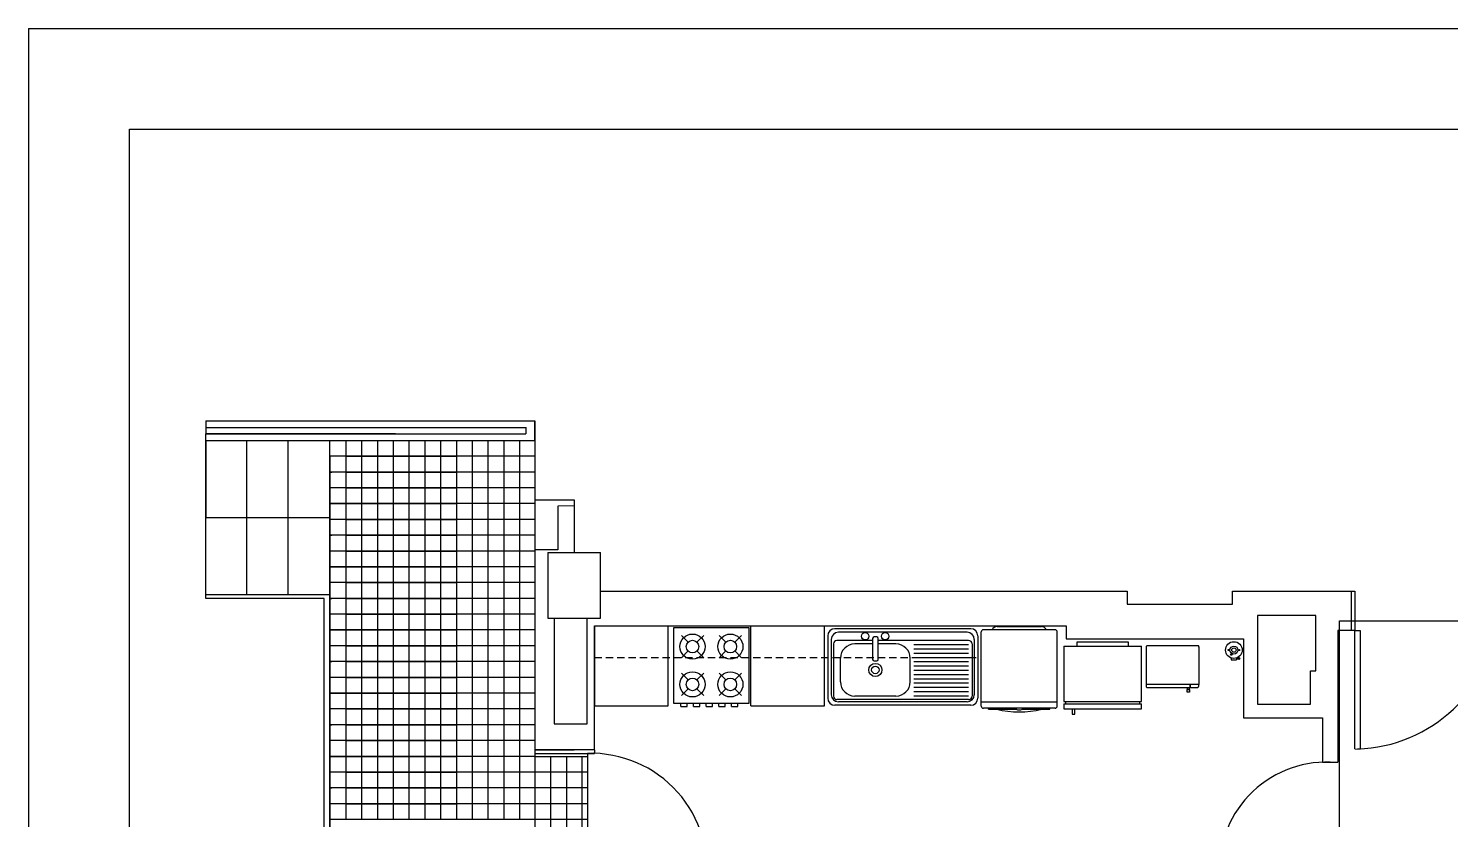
# Model space of a CAD drawing. Header units: millimetres. Extents: x 2377 to 4712, y -254 to 3188.
# Drawn here: x 3329.8 to 3541.4, y 1127 to 1244.8 of the extents above; entities that cross this region are included whole.
import ezdxf

# ---------------------------------------------------------------- set-up
doc = ezdxf.new("R2010")
doc.units = ezdxf.units.MM
doc.linetypes.add('DASHED2', pattern=[0.375, 0.25, -0.125])
doc.layers.add('CD', color=7, linetype='Continuous', true_color=0x5e67af)
doc.layers.add('Mobiliario', color=254, linetype='Continuous')
doc.layers.add('www.dwgautocad.com', color=7, linetype='Continuous')

# ---------------------------------------------------------------- blocks, each defined once
blk = doc.blocks.new('cl08-2')
for p, q in [((-0.439, 0), (-0.439, -0.879)), ((0.439, 0), (-0.439, 0)), ((0.439, -0.879), (0.439, 0)), ((-0.271, -0.168), (-0.349, -0.09)), ((-0.09, -0.09), (-0.168, -0.168)), ((0.168, -0.168), (0.09, -0.09)), ((0.271, -0.168), (0.349, -0.09)), ((-0.271, -0.271), (-0.349, -0.349)), ((-0.09, -0.349), (-0.168, -0.271)), ((0.09, -0.349), (0.168, -0.271)), ((0.349, -0.349), (0.271, -0.271)), ((-0.271, -0.607), (-0.349, -0.529)), ((-0.168, -0.607), (-0.09, -0.529)), ((0.168, -0.607), (0.09, -0.529)), ((0.271, -0.607), (0.349, -0.529)), ((-0.349, -0.788), (-0.271, -0.711)), ((-0.09, -0.788), (-0.168, -0.711)), ((0.09, -0.788), (0.168, -0.711)), ((0.349, -0.788), (0.271, -0.711)), ((-0.439, -0.879), (0.439, -0.879)), ((-0.354, -0.915), (-0.354, -0.879)), ((-0.354, -0.915), (-0.281, -0.915)), ((-0.281, -0.915), (-0.281, -0.879)), ((-0.208, -0.915), (-0.208, -0.879)), ((-0.208, -0.915), (-0.134, -0.915)), ((-0.134, -0.915), (-0.134, -0.879)), ((-0.061, -0.915), (-0.061, -0.879)), ((-0.061, -0.915), (0.012, -0.915)), ((0.012, -0.915), (0.012, -0.879)), ((0.085, -0.915), (0.085, -0.879)), ((0.085, -0.915), (0.159, -0.915)), ((0.159, -0.915), (0.159, -0.879)), ((0.232, -0.915), (0.232, -0.879)), ((0.232, -0.915), (0.305, -0.915)), ((0.305, -0.915), (0.305, -0.879))]:
    blk.add_line(p, q)
for centre, radius in [((-0.22, -0.22), 0.146), ((-0.22, -0.22), 0.0732), ((0.22, -0.22), 0.146), ((0.22, -0.22), 0.0732), ((-0.22, -0.659), 0.146), ((-0.22, -0.659), 0.0732), ((0.22, -0.659), 0.146), ((0.22, -0.659), 0.0732)]:
    blk.add_circle(centre, radius)
blk = doc.blocks.new('cl25-14')
at = {"layer": 'www.dwgautocad.com', "color": 0}
for p, q in [((0.478, 0.539), (-0.478, 0.539)), ((0.453, 0.514), (-0.453, 0.514)), ((-0.528, 0.489), (-0.528, 0.05)), ((-0.503, 0.464), (-0.503, 0.075)), ((-0.488, 0.432), (-0.488, 0.065)), ((-0.212, 0.457), (-0.463, 0.457)), ((-0.212, 0.432), (-0.338, 0.432)), ((-0.212, 0.471), (-0.212, 0.322)), ((-0.183, 0.481), (-0.202, 0.481)), ((-0.173, 0.322), (-0.173, 0.471)), ((0.463, 0.457), (-0.173, 0.457)), ((-0.048, 0.432), (-0.173, 0.432)), ((0.463, 0.425), (0.077, 0.425)), ((0.488, 0.432), (0.488, 0.065)), ((0.503, 0.464), (0.503, 0.075)), ((0.528, 0.489), (0.528, 0.05)), ((-0.438, 0.165), (-0.438, 0.332)), ((-0.202, 0.312), (-0.183, 0.312)), ((0.052, 0.165), (0.052, 0.332)), ((0.463, 0.395), (0.077, 0.395)), ((0.463, 0.365), (0.077, 0.365)), ((0.463, 0.335), (0.077, 0.335)), ((0.463, 0.305), (0.077, 0.305)), ((0.463, 0.275), (0.077, 0.275)), ((0.463, 0.245), (0.077, 0.245)), ((0.463, 0.215), (0.077, 0.215)), ((0.463, 0.185), (0.077, 0.185)), ((0.463, 0.155), (0.077, 0.155)), ((0.463, 0.125), (0.077, 0.125)), ((0.478, 0), (-0.478, 0)), ((0.463, 0.04), (-0.463, 0.04)), ((0.453, 0.025), (-0.453, 0.025)), ((-0.048, 0.065), (-0.338, 0.065)), ((0.463, 0.095), (0.077, 0.095)), ((0.463, 0.065), (0.077, 0.065))]:
    blk.add_line(p, q, dxfattribs=at)
for centre, radius in [((-0.264, 0.486), 0.026), ((-0.124, 0.486), 0.026), ((-0.193, 0.249), 0.0463), ((-0.193, 0.249), 0.0263)]:
    blk.add_circle(centre, radius, dxfattribs=at)
for centre, radius, start, end in [((-0.478, 0.489), 0.05, 90, 180), ((-0.453, 0.464), 0.05, 90, 180), ((0.453, 0.464), 0.05, 0, 90), ((0.478, 0.489), 0.05, 0, 90), ((-0.463, 0.432), 0.025, 90, 180), ((-0.338, 0.332), 0.1, 90, 180), ((-0.202, 0.471), 0.01, 90, 180), ((-0.183, 0.471), 0.01, 0, 90), ((-0.048, 0.332), 0.1, 0, 90), ((0.463, 0.432), 0.025, 0, 90), ((-0.202, 0.322), 0.01, 180, 270), ((-0.183, 0.322), 0.01, 270, 0), ((-0.338, 0.165), 0.1, 180, 270), ((-0.048, 0.165), 0.1, 270, 0), ((-0.478, 0.05), 0.05, 180, 270), ((-0.453, 0.075), 0.05, 180, 270), ((-0.463, 0.065), 0.025, 180, 270), ((0.453, 0.075), 0.05, 270, 0), ((0.463, 0.065), 0.025, 270, 0), ((0.478, 0.05), 0.05, 270, 0)]:
    blk.add_arc(centre, radius, start, end, dxfattribs=at)
blk = doc.blocks.new('cl03b-planta')
for p, q in [((0.392, 2.874), (0.392, 3.548)), ((1.063, 3.568), (0.412, 3.568)), ((0.536, 3.598), (0.938, 3.598)), ((1.083, 2.874), (1.083, 3.548)), ((1.083, 2.911), (0.392, 2.911)), ((1.063, 2.854), (0.412, 2.854)), ((0.459, 2.846), (0.459, 2.854)), ((0.459, 2.846), (0.709, 2.846)), ((0.765, 2.846), (1.016, 2.846)), ((1.016, 2.846), (1.016, 2.854))]:
    blk.add_line(p, q)
for points in [[(0.712, 2.854), (0.709, 2.844)], [(0.762, 2.854), (0.765, 2.844)]]:
    blk.add_lwpolyline(points)
for centre, radius, start, end in [((0.412, 3.548), 0.02, 90, 180), ((0.536, 3.548), 0.05, 90, 156.5268), ((0.938, 3.548), 0.05, 23.4732, 90), ((1.063, 3.548), 0.02, 0, 90), ((0.412, 2.874), 0.02, 180, 270), ((0.737, 3.664), 0.843, 255.9297, 284.0703), ((1.063, 2.874), 0.02, 270, 0), ((0.737, 2.907), 0.0686, 245.6647, 294.3353)]:
    blk.add_arc(centre, radius, start, end)
blk = doc.blocks.new('CL-27-PLANTA-www.dwgautocad.com')
at = {"layer": 'www.dwgautocad.com', "ltscale": 0.3}
for p, q in [((9.724, 1.63), (9.689, 1.63)), ((9.689, 1.63), (9.689, 1.56)), ((9.724, 1.56), (9.724, 1.63)), ((9.828, 1.56), (8.843, 1.56)), ((8.843, 1.56), (8.843, 1.499)), ((9.828, 1.499), (8.843, 1.499)), ((9.828, 1.466), (8.843, 1.466)), ((8.843, 1.466), (8.843, 0.764)), ((8.863, 1.499), (8.863, 1.466)), ((9.808, 1.466), (9.808, 1.499)), ((9.828, 1.499), (9.828, 1.56)), ((9.828, 0.764), (9.828, 1.466)), ((9.828, 0.764), (8.843, 0.764)), ((9.005, 0.764), (9.005, 0.714)), ((9.665, 0.714), (9.665, 0.764)), ((9.005, 0.714), (9.665, 0.714))]:
    blk.add_line(p, q, dxfattribs=at)
blk = doc.blocks.new('IN04-3')
at = {"color": 0}
for p, q in [((-0.065, -0.2), (-0.065, -0.25)), ((-0.065, -0.25), (0.065, -0.25)), ((0.065, -0.2), (0.065, -0.25)), ((0.094, -0.188), (0.101, -0.201)), ((0.116, -0.175), (0.123, -0.188))]:
    blk.add_line(p, q, dxfattribs=at)
for centre, radius in [((0, 0), 0.21), ((-0.13, 0), 0.015), ((-0.13, 0), 0.0125), ((-0.13, 0), 0.0125), ((0, 0), 0.1), ((0, 0), 0.055), ((0.13, 0), 0.015), ((0.13, 0), 0.0125), ((0.13, 0), 0.0125), ((-0.065, -0.113), 0.018), ((-0.065, -0.113), 0.015), ((0.123, -0.213), 0.025), ((0.125, -0.216), 0.0175)]:
    blk.add_circle(centre, radius, dxfattribs=at)

msp = doc.modelspace()

# ---------------------------------------------------------------- linework, layer by layer
at = {"transparency": 33554687}
for p, q in [((3329.76, 1244.79), (3749.76, 1244.79)), ((3329.76, 1244.79), (3329.76, 947.79)), ((3329.76, 1244.79), (3329.76, 1229.79)), ((3344.81, 967.79), (3344.81, 1229.79)), ((3344.81, 1229.79), (3740.3, 1229.79)), ((3356.14, 1186.38), (3356.14, 1184.42)), ((3356.14, 1186.38), (3405.13, 1186.38)), ((3405.13, 1183.46), (3405.13, 1186.38)), ((3405.13, 1186.38), (3405.13, 1174.62)), ((3405.13, 1186.38), (3405.13, 1174.62)), ((3405.13, 1186.38), (3405.13, 1137.39)), ((3356.14, 1185.39), (3384.4, 1185.39)), ((3356.14, 1185.39), (3403.82, 1185.39)), ((3356.14, 1185.39), (3403.8, 1185.39)), ((3384.4, 1184.44), (3356.14, 1184.44)), ((3356.14, 1184.44), (3403.8, 1184.44)), ((3356.14, 1183.47), (3356.14, 1184.44)), ((3356.14, 1159.95), (3356.14, 1183.47)), ((3356.14, 1183.47), (3374.63, 1183.47)), ((3356.14, 1183.47), (3356.14, 1172)), ((3356.14, 1183.46), (3405.13, 1183.46)), ((3362.27, 1160.54), (3362.27, 1183.47)), ((3368.41, 1160.54), (3368.41, 1183.47)), ((3374.63, 1020.81), (3374.63, 1183.47)), ((3374.63, 1183.47), (3376.99, 1183.47)), ((3376.99, 1183.47), (3376.99, 1181.11)), ((3376.99, 1183.47), (3379.34, 1183.47)), ((3379.34, 1183.47), (3379.34, 1181.11)), ((3379.34, 1183.47), (3381.69, 1183.47)), ((3381.69, 1183.47), (3381.69, 1181.11)), ((3381.69, 1183.47), (3384.04, 1183.47)), ((3384.04, 1183.47), (3384.04, 1181.11)), ((3384.04, 1183.47), (3386.39, 1183.47)), ((3386.39, 1183.47), (3386.39, 1181.11)), ((3386.39, 1183.47), (3388.74, 1183.47)), ((3388.74, 1183.47), (3388.74, 1181.11)), ((3388.74, 1183.47), (3391.1, 1183.47)), ((3391.1, 1183.47), (3391.1, 1181.11)), ((3391.1, 1183.47), (3393.45, 1183.47)), ((3393.45, 1183.47), (3393.45, 1181.11)), ((3395.8, 1183.47), (3395.8, 1181.11)), ((3398.15, 1183.47), (3398.15, 1181.11)), ((3400.5, 1183.47), (3400.5, 1181.11)), ((3402.86, 1183.47), (3402.86, 1181.11)), ((3403.8, 1185.39), (3403.8, 1184.44)), ((3376.99, 1181.11), (3374.63, 1181.11)), ((3374.63, 1181.11), (3374.63, 1178.76)), ((3379.34, 1181.11), (3376.99, 1181.11)), ((3376.99, 1181.11), (3376.99, 1178.76)), ((3376.99, 1181.11), (3379.34, 1181.11)), ((3381.69, 1181.11), (3379.34, 1181.11)), ((3379.34, 1181.11), (3379.34, 1178.76)), ((3379.34, 1181.11), (3381.69, 1181.11)), ((3384.04, 1181.11), (3381.69, 1181.11)), ((3381.69, 1181.11), (3381.69, 1178.76)), ((3381.69, 1181.11), (3384.04, 1181.11)), ((3386.39, 1181.11), (3384.04, 1181.11)), ((3384.04, 1181.11), (3384.04, 1178.76)), ((3384.04, 1181.11), (3386.39, 1181.11)), ((3388.74, 1181.11), (3386.39, 1181.11)), ((3386.39, 1181.11), (3386.39, 1178.76)), ((3386.39, 1181.11), (3388.74, 1181.11)), ((3391.1, 1181.11), (3388.74, 1181.11)), ((3388.74, 1181.11), (3388.74, 1178.76)), ((3388.74, 1181.11), (3391.1, 1181.11)), ((3393.45, 1181.11), (3391.1, 1181.11)), ((3391.1, 1181.11), (3391.1, 1178.76)), ((3391.1, 1181.11), (3393.45, 1181.11)), ((3395.8, 1181.11), (3393.45, 1181.11)), ((3393.45, 1181.11), (3393.45, 1178.76)), ((3398.15, 1181.11), (3395.8, 1181.11)), ((3395.8, 1181.11), (3395.8, 1178.76)), ((3400.5, 1181.11), (3398.15, 1181.11)), ((3398.15, 1181.11), (3398.15, 1178.76)), ((3402.86, 1181.11), (3400.5, 1181.11)), ((3400.5, 1181.11), (3400.5, 1178.76)), ((3405.13, 1181.11), (3402.86, 1181.11)), ((3402.86, 1181.11), (3402.86, 1178.76)), ((3374.63, 1178.76), (3374.93, 1178.76)), ((3376.99, 1178.76), (3374.63, 1178.76)), ((3374.63, 1178.76), (3374.63, 1176.41)), ((3374.63, 1178.76), (3374.63, 1174.06)), ((3379.34, 1178.76), (3376.99, 1178.76)), ((3376.99, 1178.76), (3376.99, 1176.41)), ((3376.99, 1178.76), (3379.34, 1178.76)), ((3381.69, 1178.76), (3379.34, 1178.76)), ((3379.34, 1178.76), (3379.34, 1176.41)), ((3379.34, 1178.76), (3381.69, 1178.76)), ((3384.04, 1178.76), (3381.69, 1178.76)), ((3381.69, 1178.76), (3381.69, 1176.41)), ((3381.69, 1178.76), (3384.04, 1178.76)), ((3386.39, 1178.76), (3384.04, 1178.76)), ((3384.04, 1178.76), (3384.04, 1176.41)), ((3384.04, 1178.76), (3386.39, 1178.76)), ((3388.74, 1178.76), (3386.39, 1178.76)), ((3386.39, 1178.76), (3386.39, 1176.41)), ((3386.39, 1178.76), (3388.74, 1178.76)), ((3391.1, 1178.76), (3388.74, 1178.76)), ((3388.74, 1178.76), (3388.74, 1176.41)), ((3388.74, 1178.76), (3391.1, 1178.76)), ((3393.45, 1178.76), (3391.1, 1178.76)), ((3391.1, 1178.76), (3391.1, 1176.41)), ((3391.1, 1178.76), (3393.45, 1178.76)), ((3395.8, 1178.76), (3393.45, 1178.76)), ((3393.45, 1178.76), (3393.45, 1176.41)), ((3398.15, 1178.76), (3395.8, 1178.76)), ((3395.8, 1178.76), (3395.8, 1176.41)), ((3400.5, 1178.76), (3398.15, 1178.76)), ((3398.15, 1178.76), (3398.15, 1176.41)), ((3402.86, 1178.76), (3400.5, 1178.76)), ((3400.5, 1178.76), (3400.5, 1176.41)), ((3405.13, 1178.76), (3402.86, 1178.76)), ((3402.86, 1178.76), (3402.86, 1176.41)), ((3376.99, 1176.41), (3374.63, 1176.41)), ((3379.34, 1176.41), (3376.99, 1176.41)), ((3376.99, 1176.41), (3376.99, 1174.06)), ((3376.99, 1176.41), (3379.34, 1176.41)), ((3381.69, 1176.41), (3379.34, 1176.41)), ((3379.34, 1176.41), (3379.34, 1174.06)), ((3379.34, 1176.41), (3381.69, 1176.41)), ((3384.04, 1176.41), (3381.69, 1176.41)), ((3381.69, 1176.41), (3381.69, 1174.06)), ((3381.69, 1176.41), (3384.04, 1176.41)), ((3386.39, 1176.41), (3384.04, 1176.41)), ((3384.04, 1176.41), (3384.04, 1174.06)), ((3384.04, 1176.41), (3386.39, 1176.41)), ((3388.74, 1176.41), (3386.39, 1176.41)), ((3386.39, 1176.41), (3386.39, 1174.06)), ((3386.39, 1176.41), (3388.74, 1176.41)), ((3391.1, 1176.41), (3388.74, 1176.41)), ((3388.74, 1176.41), (3388.74, 1174.06)), ((3388.74, 1176.41), (3391.1, 1176.41)), ((3393.45, 1176.41), (3391.1, 1176.41)), ((3391.1, 1176.41), (3391.1, 1174.06)), ((3391.1, 1176.41), (3393.45, 1176.41)), ((3395.8, 1176.41), (3393.45, 1176.41)), ((3393.45, 1176.41), (3393.45, 1174.06)), ((3398.15, 1176.41), (3395.8, 1176.41)), ((3395.8, 1176.41), (3395.8, 1174.06)), ((3400.5, 1176.41), (3398.15, 1176.41)), ((3398.15, 1176.41), (3398.15, 1174.06)), ((3402.86, 1176.41), (3400.5, 1176.41)), ((3400.5, 1176.41), (3400.5, 1174.06)), ((3405.13, 1176.41), (3402.86, 1176.41)), ((3402.86, 1176.41), (3402.86, 1174.06)), ((3376.99, 1174.06), (3374.63, 1174.06)), ((3374.63, 1174.06), (3374.63, 1164.65)), ((3374.63, 1174.06), (3376.99, 1174.06)), ((3379.34, 1174.06), (3376.99, 1174.06)), ((3376.99, 1174.06), (3376.99, 1171.71)), ((3376.99, 1174.06), (3379.34, 1174.06)), ((3381.69, 1174.06), (3379.34, 1174.06)), ((3379.34, 1174.06), (3379.34, 1171.71)), ((3379.34, 1174.06), (3381.69, 1174.06)), ((3384.04, 1174.06), (3381.69, 1174.06)), ((3381.69, 1174.06), (3381.69, 1171.71)), ((3381.69, 1174.06), (3384.04, 1174.06)), ((3386.39, 1174.06), (3384.04, 1174.06)), ((3384.04, 1174.06), (3384.04, 1171.71)), ((3384.04, 1174.06), (3386.39, 1174.06)), ((3388.74, 1174.06), (3386.39, 1174.06)), ((3386.39, 1174.06), (3386.39, 1171.71)), ((3386.39, 1174.06), (3388.74, 1174.06)), ((3391.1, 1174.06), (3388.74, 1174.06)), ((3388.74, 1174.06), (3388.74, 1171.71)), ((3388.74, 1174.06), (3391.1, 1174.06)), ((3393.45, 1174.06), (3391.1, 1174.06)), ((3391.1, 1174.06), (3391.1, 1171.71)), ((3391.1, 1174.06), (3393.45, 1174.06)), ((3395.8, 1174.06), (3393.45, 1174.06)), ((3393.45, 1174.06), (3393.45, 1171.71)), ((3398.15, 1174.06), (3395.8, 1174.06)), ((3395.8, 1174.06), (3395.8, 1171.71)), ((3400.5, 1174.06), (3398.15, 1174.06)), ((3398.15, 1174.06), (3398.15, 1171.71)), ((3402.86, 1174.06), (3400.5, 1174.06)), ((3400.5, 1174.06), (3400.5, 1171.71)), ((3405.13, 1174.06), (3402.86, 1174.06)), ((3402.86, 1174.06), (3402.86, 1171.71)), ((3405.13, 1174.62), (3411.01, 1174.62)), ((3411.02, 1173.75), (3408.57, 1173.68)), ((3408.57, 1173.68), (3408.57, 1167.19)), ((3411.01, 1174.62), (3411.01, 1166.79)), ((3411.01, 1174.62), (3411.01, 1166.79)), ((3356.14, 1172), (3374.63, 1172)), ((3376.99, 1171.71), (3374.63, 1171.71)), ((3374.63, 1171.71), (3374.63, 1169.36)), ((3379.34, 1171.71), (3376.99, 1171.71)), ((3376.99, 1171.71), (3376.99, 1169.36)), ((3376.99, 1171.71), (3379.34, 1171.71)), ((3381.69, 1171.71), (3379.34, 1171.71)), ((3379.34, 1171.71), (3379.34, 1169.36)), ((3379.34, 1171.71), (3381.69, 1171.71)), ((3384.04, 1171.71), (3381.69, 1171.71)), ((3381.69, 1171.71), (3381.69, 1169.36)), ((3381.69, 1171.71), (3384.04, 1171.71)), ((3386.39, 1171.71), (3384.04, 1171.71)), ((3384.04, 1171.71), (3384.04, 1169.36)), ((3384.04, 1171.71), (3386.39, 1171.71)), ((3388.74, 1171.71), (3386.39, 1171.71)), ((3386.39, 1171.71), (3386.39, 1169.36)), ((3386.39, 1171.71), (3388.74, 1171.71)), ((3391.1, 1171.71), (3388.74, 1171.71)), ((3388.74, 1171.71), (3388.74, 1169.36)), ((3388.74, 1171.71), (3391.1, 1171.71)), ((3393.45, 1171.71), (3391.1, 1171.71)), ((3391.1, 1171.71), (3391.1, 1169.36)), ((3391.1, 1171.71), (3393.45, 1171.71)), ((3395.8, 1171.71), (3393.45, 1171.71)), ((3393.45, 1171.71), (3393.45, 1169.36)), ((3398.15, 1171.71), (3395.8, 1171.71)), ((3395.8, 1171.71), (3395.8, 1169.36)), ((3400.5, 1171.71), (3398.15, 1171.71)), ((3398.15, 1171.71), (3398.15, 1169.36)), ((3402.86, 1171.71), (3400.5, 1171.71)), ((3400.5, 1171.71), (3400.5, 1169.36)), ((3405.13, 1171.71), (3402.86, 1171.71)), ((3402.86, 1171.71), (3402.86, 1169.36)), ((3374.63, 1169.36), (3374.93, 1169.36)), ((3376.99, 1169.36), (3374.63, 1169.36)), ((3374.63, 1169.36), (3374.63, 1167)), ((3374.63, 1169.36), (3374.63, 1164.65)), ((3379.34, 1169.36), (3376.99, 1169.36)), ((3376.99, 1169.36), (3376.99, 1167)), ((3376.99, 1169.36), (3379.34, 1169.36)), ((3381.69, 1169.36), (3379.34, 1169.36)), ((3379.34, 1169.36), (3379.34, 1167)), ((3379.34, 1169.36), (3381.69, 1169.36)), ((3384.04, 1169.36), (3381.69, 1169.36)), ((3381.69, 1169.36), (3381.69, 1167)), ((3381.69, 1169.36), (3384.04, 1169.36)), ((3386.39, 1169.36), (3384.04, 1169.36)), ((3384.04, 1169.36), (3384.04, 1167)), ((3384.04, 1169.36), (3386.39, 1169.36)), ((3388.74, 1169.36), (3386.39, 1169.36)), ((3386.39, 1169.36), (3386.39, 1167)), ((3386.39, 1169.36), (3388.74, 1169.36)), ((3391.1, 1169.36), (3388.74, 1169.36)), ((3388.74, 1169.36), (3388.74, 1167)), ((3388.74, 1169.36), (3391.1, 1169.36)), ((3393.45, 1169.36), (3391.1, 1169.36)), ((3391.1, 1169.36), (3391.1, 1167)), ((3391.1, 1169.36), (3393.45, 1169.36)), ((3395.8, 1169.36), (3393.45, 1169.36)), ((3393.45, 1169.36), (3393.45, 1167)), ((3398.15, 1169.36), (3395.8, 1169.36)), ((3395.8, 1169.36), (3395.8, 1167)), ((3400.5, 1169.36), (3398.15, 1169.36)), ((3398.15, 1169.36), (3398.15, 1167)), ((3402.86, 1169.36), (3400.5, 1169.36)), ((3400.5, 1169.36), (3400.5, 1167)), ((3405.13, 1169.36), (3402.86, 1169.36)), ((3402.86, 1169.36), (3402.86, 1167)), ((3376.99, 1167), (3374.63, 1167)), ((3379.34, 1167), (3376.99, 1167)), ((3376.99, 1167), (3376.99, 1164.65)), ((3376.99, 1167), (3379.34, 1167)), ((3381.69, 1167), (3379.34, 1167)), ((3379.34, 1167), (3379.34, 1164.65)), ((3379.34, 1167), (3381.69, 1167)), ((3384.04, 1167), (3381.69, 1167)), ((3381.69, 1167), (3381.69, 1164.65)), ((3381.69, 1167), (3384.04, 1167)), ((3386.39, 1167), (3384.04, 1167)), ((3384.04, 1167), (3384.04, 1164.65)), ((3384.04, 1167), (3386.39, 1167)), ((3388.74, 1167), (3386.39, 1167)), ((3386.39, 1167), (3386.39, 1164.65)), ((3386.39, 1167), (3388.74, 1167)), ((3391.1, 1167), (3388.74, 1167)), ((3388.74, 1167), (3388.74, 1164.65)), ((3388.74, 1167), (3391.1, 1167)), ((3393.45, 1167), (3391.1, 1167)), ((3391.1, 1167), (3391.1, 1164.65)), ((3391.1, 1167), (3393.45, 1167)), ((3395.8, 1167), (3393.45, 1167)), ((3393.45, 1167), (3393.45, 1164.65)), ((3398.15, 1167), (3395.8, 1167)), ((3395.8, 1167), (3395.8, 1164.65)), ((3400.5, 1167), (3398.15, 1167)), ((3398.15, 1167), (3398.15, 1164.65)), ((3402.86, 1167), (3400.5, 1167)), ((3400.5, 1167), (3400.5, 1164.65)), ((3405.13, 1167), (3402.86, 1167)), ((3402.86, 1167), (3402.86, 1164.65)), ((3408.57, 1167.19), (3405.09, 1167.17)), ((3407.09, 1166.79), (3414.93, 1166.79)), ((3407.09, 1166.79), (3407.09, 1156.99)), ((3414.93, 1156.99), (3414.93, 1166.79)), ((3376.99, 1164.65), (3374.63, 1164.65)), ((3374.63, 1164.65), (3374.63, 1145.84)), ((3374.63, 1164.65), (3376.99, 1164.65)), ((3379.34, 1164.65), (3376.99, 1164.65)), ((3376.99, 1164.65), (3376.99, 1162.3)), ((3376.99, 1164.65), (3379.34, 1164.65)), ((3381.69, 1164.65), (3379.34, 1164.65)), ((3379.34, 1164.65), (3379.34, 1162.3)), ((3379.34, 1164.65), (3381.69, 1164.65)), ((3384.04, 1164.65), (3381.69, 1164.65)), ((3381.69, 1164.65), (3381.69, 1162.3)), ((3381.69, 1164.65), (3384.04, 1164.65)), ((3386.39, 1164.65), (3384.04, 1164.65)), ((3384.04, 1164.65), (3384.04, 1162.3)), ((3384.04, 1164.65), (3386.39, 1164.65)), ((3388.74, 1164.65), (3386.39, 1164.65)), ((3386.39, 1164.65), (3386.39, 1162.3)), ((3386.39, 1164.65), (3388.74, 1164.65)), ((3391.1, 1164.65), (3388.74, 1164.65)), ((3388.74, 1164.65), (3388.74, 1162.3)), ((3388.74, 1164.65), (3391.1, 1164.65)), ((3393.45, 1164.65), (3391.1, 1164.65)), ((3391.1, 1164.65), (3391.1, 1162.3)), ((3391.1, 1164.65), (3393.45, 1164.65)), ((3395.8, 1164.65), (3393.45, 1164.65)), ((3393.45, 1164.65), (3393.45, 1162.3)), ((3398.15, 1164.65), (3395.8, 1164.65)), ((3395.8, 1164.65), (3395.8, 1162.3)), ((3400.5, 1164.65), (3398.15, 1164.65)), ((3398.15, 1164.65), (3398.15, 1162.3)), ((3402.86, 1164.65), (3400.5, 1164.65)), ((3400.5, 1164.65), (3400.5, 1162.3)), ((3405.13, 1164.65), (3402.86, 1164.65)), ((3402.86, 1164.65), (3402.86, 1162.3)), ((3376.99, 1162.3), (3374.63, 1162.3)), ((3374.63, 1162.3), (3374.63, 1159.95)), ((3379.34, 1162.3), (3376.99, 1162.3)), ((3376.99, 1162.3), (3376.99, 1159.95)), ((3376.99, 1162.3), (3379.34, 1162.3)), ((3381.69, 1162.3), (3379.34, 1162.3)), ((3379.34, 1162.3), (3379.34, 1159.95)), ((3379.34, 1162.3), (3381.69, 1162.3)), ((3384.04, 1162.3), (3381.69, 1162.3)), ((3381.69, 1162.3), (3381.69, 1159.95)), ((3381.69, 1162.3), (3384.04, 1162.3)), ((3386.39, 1162.3), (3384.04, 1162.3)), ((3384.04, 1162.3), (3384.04, 1159.95)), ((3384.04, 1162.3), (3386.39, 1162.3)), ((3388.74, 1162.3), (3386.39, 1162.3)), ((3386.39, 1162.3), (3386.39, 1159.95)), ((3386.39, 1162.3), (3388.74, 1162.3)), ((3391.1, 1162.3), (3388.74, 1162.3)), ((3388.74, 1162.3), (3388.74, 1159.95)), ((3388.74, 1162.3), (3391.1, 1162.3)), ((3393.45, 1162.3), (3391.1, 1162.3)), ((3391.1, 1162.3), (3391.1, 1159.95)), ((3391.1, 1162.3), (3393.45, 1162.3)), ((3395.8, 1162.3), (3393.45, 1162.3)), ((3393.45, 1162.3), (3393.45, 1159.95)), ((3398.15, 1162.3), (3395.8, 1162.3)), ((3395.8, 1162.3), (3395.8, 1159.95)), ((3400.5, 1162.3), (3398.15, 1162.3)), ((3398.15, 1162.3), (3398.15, 1159.95)), ((3402.86, 1162.3), (3400.5, 1162.3)), ((3400.5, 1162.3), (3400.5, 1159.95)), ((3405.13, 1162.3), (3402.86, 1162.3)), ((3402.86, 1162.3), (3402.86, 1159.95)), ((3356.14, 1159.95), (3356.14, 1160.54)), ((3356.14, 1160.54), (3374.63, 1160.54)), ((3356.14, 1160.54), (3362.27, 1160.54)), ((3362.27, 1160.54), (3368.41, 1160.54)), ((3374.63, 1159.95), (3374.63, 1161.12)), ((3414.93, 1161.04), (3493.32, 1161.04)), ((3493.32, 1161.04), (3493.32, 1159.08)), ((3509, 1159.08), (3509, 1161.04)), ((3509, 1161.04), (3526.64, 1161.04)), ((3526.64, 1161.04), (3526.64, 1155.16)), ((3526.64, 1161.04), (3527.17, 1161.04)), ((3527.17, 1161.04), (3527.17, 1155.16)), ((3373.78, 1159.95), (3356.14, 1159.95)), ((3373.78, 1020.81), (3373.78, 1159.95)), ((3374.63, 1020.81), (3374.63, 1159.95)), ((3374.63, 1159.95), (3374.93, 1159.95)), ((3376.99, 1159.95), (3374.63, 1159.95)), ((3374.63, 1159.95), (3374.63, 1157.6)), ((3374.63, 1159.95), (3374.63, 1155.25)), ((3379.34, 1159.95), (3376.99, 1159.95)), ((3376.99, 1159.95), (3376.99, 1157.6)), ((3376.99, 1159.95), (3379.34, 1159.95)), ((3381.69, 1159.95), (3379.34, 1159.95)), ((3379.34, 1159.95), (3379.34, 1157.6)), ((3379.34, 1159.95), (3381.69, 1159.95)), ((3384.04, 1159.95), (3381.69, 1159.95)), ((3381.69, 1159.95), (3381.69, 1157.6)), ((3381.69, 1159.95), (3384.04, 1159.95)), ((3386.39, 1159.95), (3384.04, 1159.95)), ((3384.04, 1159.95), (3384.04, 1157.6)), ((3384.04, 1159.95), (3386.39, 1159.95)), ((3388.74, 1159.95), (3386.39, 1159.95)), ((3386.39, 1159.95), (3386.39, 1157.6)), ((3386.39, 1159.95), (3388.74, 1159.95)), ((3391.1, 1159.95), (3388.74, 1159.95)), ((3388.74, 1159.95), (3388.74, 1157.6)), ((3388.74, 1159.95), (3391.1, 1159.95)), ((3393.45, 1159.95), (3391.1, 1159.95)), ((3391.1, 1159.95), (3391.1, 1157.6)), ((3391.1, 1159.95), (3393.45, 1159.95)), ((3395.8, 1159.95), (3393.45, 1159.95)), ((3393.45, 1159.95), (3393.45, 1157.6)), ((3398.15, 1159.95), (3395.8, 1159.95)), ((3395.8, 1159.95), (3395.8, 1157.6)), ((3400.5, 1159.95), (3398.15, 1159.95)), ((3398.15, 1159.95), (3398.15, 1157.6)), ((3402.86, 1159.95), (3400.5, 1159.95)), ((3400.5, 1159.95), (3400.5, 1157.6)), ((3405.13, 1159.95), (3402.86, 1159.95)), ((3402.86, 1159.95), (3402.86, 1157.6)), ((3493.32, 1159.08), (3509, 1159.08)), ((3376.99, 1157.6), (3374.63, 1157.6)), ((3379.34, 1157.6), (3376.99, 1157.6)), ((3376.99, 1157.6), (3376.99, 1155.25)), ((3376.99, 1157.6), (3379.34, 1157.6)), ((3381.69, 1157.6), (3379.34, 1157.6)), ((3379.34, 1157.6), (3379.34, 1155.25)), ((3379.34, 1157.6), (3381.69, 1157.6)), ((3384.04, 1157.6), (3381.69, 1157.6)), ((3381.69, 1157.6), (3381.69, 1155.25)), ((3381.69, 1157.6), (3384.04, 1157.6)), ((3386.39, 1157.6), (3384.04, 1157.6)), ((3384.04, 1157.6), (3384.04, 1155.25)), ((3384.04, 1157.6), (3386.39, 1157.6)), ((3388.74, 1157.6), (3386.39, 1157.6)), ((3386.39, 1157.6), (3386.39, 1155.25)), ((3386.39, 1157.6), (3388.74, 1157.6)), ((3391.1, 1157.6), (3388.74, 1157.6)), ((3388.74, 1157.6), (3388.74, 1155.25)), ((3388.74, 1157.6), (3391.1, 1157.6)), ((3393.45, 1157.6), (3391.1, 1157.6)), ((3391.1, 1157.6), (3391.1, 1155.25)), ((3391.1, 1157.6), (3393.45, 1157.6)), ((3395.8, 1157.6), (3393.45, 1157.6)), ((3393.45, 1157.6), (3393.45, 1155.25)), ((3398.15, 1157.6), (3395.8, 1157.6)), ((3395.8, 1157.6), (3395.8, 1155.25)), ((3400.5, 1157.6), (3398.15, 1157.6)), ((3398.15, 1157.6), (3398.15, 1155.25)), ((3402.86, 1157.6), (3400.5, 1157.6)), ((3400.5, 1157.6), (3400.5, 1155.25)), ((3405.13, 1157.6), (3402.86, 1157.6)), ((3402.86, 1157.6), (3402.86, 1155.25)), ((3407.09, 1156.99), (3414.93, 1156.99)), ((3408.02, 1156.99), (3408.02, 1141.25)), ((3412.93, 1141.25), (3412.93, 1156.99)), ((3413.99, 1137.39), (3413.99, 1155.87)), ((3413.99, 1155.87), (3484.21, 1155.87)), ((3413.99, 1155.87), (3413.99, 1143.97)), ((3484.21, 1155.87), (3484.21, 1153.91)), ((3521.4, 1157.41), (3512.68, 1157.41)), ((3512.68, 1157.41), (3512.68, 1144.18)), ((3521.4, 1149.17), (3521.4, 1157.41)), ((3376.99, 1155.25), (3374.63, 1155.25)), ((3374.63, 1155.25), (3374.63, 1145.84)), ((3374.63, 1155.25), (3376.99, 1155.25)), ((3379.34, 1155.25), (3376.99, 1155.25)), ((3376.99, 1155.25), (3376.99, 1152.89)), ((3376.99, 1155.25), (3379.34, 1155.25)), ((3381.69, 1155.25), (3379.34, 1155.25)), ((3379.34, 1155.25), (3379.34, 1152.89)), ((3379.34, 1155.25), (3381.69, 1155.25)), ((3384.04, 1155.25), (3381.69, 1155.25)), ((3381.69, 1155.25), (3381.69, 1152.89)), ((3381.69, 1155.25), (3384.04, 1155.25)), ((3386.39, 1155.25), (3384.04, 1155.25)), ((3384.04, 1155.25), (3384.04, 1152.89)), ((3384.04, 1155.25), (3386.39, 1155.25)), ((3388.74, 1155.25), (3386.39, 1155.25)), ((3386.39, 1155.25), (3386.39, 1152.89)), ((3386.39, 1155.25), (3388.74, 1155.25)), ((3391.1, 1155.25), (3388.74, 1155.25)), ((3388.74, 1155.25), (3388.74, 1152.89)), ((3388.74, 1155.25), (3391.1, 1155.25)), ((3393.45, 1155.25), (3391.1, 1155.25)), ((3391.1, 1155.25), (3391.1, 1152.89)), ((3391.1, 1155.25), (3393.45, 1155.25)), ((3395.8, 1155.25), (3393.45, 1155.25)), ((3393.45, 1155.25), (3393.45, 1152.89)), ((3398.15, 1155.25), (3395.8, 1155.25)), ((3395.8, 1155.25), (3395.8, 1152.89)), ((3400.5, 1155.25), (3398.15, 1155.25)), ((3398.15, 1155.25), (3398.15, 1152.89)), ((3402.86, 1155.25), (3400.5, 1155.25)), ((3400.5, 1155.25), (3400.5, 1152.89)), ((3405.13, 1155.25), (3402.86, 1155.25)), ((3402.86, 1155.25), (3402.86, 1152.89)), ((3484.21, 1153.91), (3510.64, 1153.91)), ((3510.64, 1153.91), (3510.64, 1142.15)), ((3526.64, 1155.16), (3524.68, 1155.16)), ((3524.68, 1155.16), (3524.68, 1135.56)), ((3527.17, 1155.16), (3526.64, 1155.16)), ((3376.99, 1152.89), (3374.63, 1152.89)), ((3374.63, 1152.89), (3374.63, 1150.54)), ((3379.34, 1152.89), (3376.99, 1152.89)), ((3376.99, 1152.89), (3376.99, 1150.54)), ((3376.99, 1152.89), (3379.34, 1152.89)), ((3381.69, 1152.89), (3379.34, 1152.89)), ((3379.34, 1152.89), (3379.34, 1150.54)), ((3379.34, 1152.89), (3381.69, 1152.89)), ((3384.04, 1152.89), (3381.69, 1152.89)), ((3381.69, 1152.89), (3381.69, 1150.54)), ((3381.69, 1152.89), (3384.04, 1152.89)), ((3386.39, 1152.89), (3384.04, 1152.89)), ((3384.04, 1152.89), (3384.04, 1150.54)), ((3384.04, 1152.89), (3386.39, 1152.89)), ((3388.74, 1152.89), (3386.39, 1152.89)), ((3386.39, 1152.89), (3386.39, 1150.54)), ((3386.39, 1152.89), (3388.74, 1152.89)), ((3391.1, 1152.89), (3388.74, 1152.89)), ((3388.74, 1152.89), (3388.74, 1150.54)), ((3388.74, 1152.89), (3391.1, 1152.89)), ((3393.45, 1152.89), (3391.1, 1152.89)), ((3391.1, 1152.89), (3391.1, 1150.54)), ((3391.1, 1152.89), (3393.45, 1152.89)), ((3395.8, 1152.89), (3393.45, 1152.89)), ((3393.45, 1152.89), (3393.45, 1150.54)), ((3398.15, 1152.89), (3395.8, 1152.89)), ((3395.8, 1152.89), (3395.8, 1150.54)), ((3400.5, 1152.89), (3398.15, 1152.89)), ((3398.15, 1152.89), (3398.15, 1150.54)), ((3402.86, 1152.89), (3400.5, 1152.89)), ((3400.5, 1152.89), (3400.5, 1150.54)), ((3405.13, 1152.89), (3402.86, 1152.89)), ((3402.86, 1152.89), (3402.86, 1150.54)), ((3374.63, 1150.54), (3374.93, 1150.54)), ((3376.99, 1150.54), (3374.63, 1150.54)), ((3374.63, 1150.54), (3374.63, 1148.19)), ((3374.63, 1150.54), (3374.63, 1145.84)), ((3379.34, 1150.54), (3376.99, 1150.54)), ((3376.99, 1150.54), (3376.99, 1148.19)), ((3376.99, 1150.54), (3379.34, 1150.54)), ((3381.69, 1150.54), (3379.34, 1150.54)), ((3379.34, 1150.54), (3379.34, 1148.19)), ((3379.34, 1150.54), (3381.69, 1150.54)), ((3384.04, 1150.54), (3381.69, 1150.54)), ((3381.69, 1150.54), (3381.69, 1148.19)), ((3381.69, 1150.54), (3384.04, 1150.54)), ((3386.39, 1150.54), (3384.04, 1150.54)), ((3384.04, 1150.54), (3384.04, 1148.19)), ((3384.04, 1150.54), (3386.39, 1150.54)), ((3388.74, 1150.54), (3386.39, 1150.54)), ((3386.39, 1150.54), (3386.39, 1148.19)), ((3386.39, 1150.54), (3388.74, 1150.54)), ((3391.1, 1150.54), (3388.74, 1150.54)), ((3388.74, 1150.54), (3388.74, 1148.19)), ((3388.74, 1150.54), (3391.1, 1150.54)), ((3393.45, 1150.54), (3391.1, 1150.54)), ((3391.1, 1150.54), (3391.1, 1148.19)), ((3391.1, 1150.54), (3393.45, 1150.54)), ((3395.8, 1150.54), (3393.45, 1150.54)), ((3393.45, 1150.54), (3393.45, 1148.19)), ((3398.15, 1150.54), (3395.8, 1150.54)), ((3395.8, 1150.54), (3395.8, 1148.19)), ((3400.5, 1150.54), (3398.15, 1150.54)), ((3398.15, 1150.54), (3398.15, 1148.19)), ((3402.86, 1150.54), (3400.5, 1150.54)), ((3400.5, 1150.54), (3400.5, 1148.19)), ((3405.13, 1150.54), (3402.86, 1150.54)), ((3402.86, 1150.54), (3402.86, 1148.19)), ((3376.99, 1148.19), (3374.63, 1148.19)), ((3379.34, 1148.19), (3376.99, 1148.19)), ((3376.99, 1148.19), (3376.99, 1145.84)), ((3376.99, 1148.19), (3379.34, 1148.19)), ((3381.69, 1148.19), (3379.34, 1148.19)), ((3379.34, 1148.19), (3379.34, 1145.84)), ((3379.34, 1148.19), (3381.69, 1148.19)), ((3384.04, 1148.19), (3381.69, 1148.19)), ((3381.69, 1148.19), (3381.69, 1145.84)), ((3381.69, 1148.19), (3384.04, 1148.19)), ((3386.39, 1148.19), (3384.04, 1148.19)), ((3384.04, 1148.19), (3384.04, 1145.84)), ((3384.04, 1148.19), (3386.39, 1148.19)), ((3388.74, 1148.19), (3386.39, 1148.19)), ((3386.39, 1148.19), (3386.39, 1145.84)), ((3386.39, 1148.19), (3388.74, 1148.19)), ((3391.1, 1148.19), (3388.74, 1148.19)), ((3388.74, 1148.19), (3388.74, 1145.84)), ((3388.74, 1148.19), (3391.1, 1148.19)), ((3393.45, 1148.19), (3391.1, 1148.19)), ((3391.1, 1148.19), (3391.1, 1145.84)), ((3391.1, 1148.19), (3393.45, 1148.19)), ((3395.8, 1148.19), (3393.45, 1148.19)), ((3393.45, 1148.19), (3393.45, 1145.84)), ((3398.15, 1148.19), (3395.8, 1148.19)), ((3395.8, 1148.19), (3395.8, 1145.84)), ((3400.5, 1148.19), (3398.15, 1148.19)), ((3398.15, 1148.19), (3398.15, 1145.84)), ((3402.86, 1148.19), (3400.5, 1148.19)), ((3400.5, 1148.19), (3400.5, 1145.84)), ((3405.13, 1148.19), (3402.86, 1148.19)), ((3402.86, 1148.19), (3402.86, 1145.84)), ((3520.59, 1144.18), (3520.59, 1149.17)), ((3520.59, 1149.17), (3521.4, 1149.17)), ((3376.99, 1145.84), (3374.63, 1145.84)), ((3374.63, 1145.84), (3374.63, 1127.02)), ((3374.63, 1145.84), (3376.99, 1145.84)), ((3379.34, 1145.84), (3376.99, 1145.84)), ((3376.99, 1145.84), (3376.99, 1143.49)), ((3376.99, 1145.84), (3379.34, 1145.84)), ((3381.69, 1145.84), (3379.34, 1145.84)), ((3379.34, 1145.84), (3379.34, 1143.49)), ((3379.34, 1145.84), (3381.69, 1145.84)), ((3384.04, 1145.84), (3381.69, 1145.84)), ((3381.69, 1145.84), (3381.69, 1143.49)), ((3381.69, 1145.84), (3384.04, 1145.84)), ((3386.39, 1145.84), (3384.04, 1145.84)), ((3384.04, 1145.84), (3384.04, 1143.49)), ((3384.04, 1145.84), (3386.39, 1145.84)), ((3388.74, 1145.84), (3386.39, 1145.84)), ((3386.39, 1145.84), (3386.39, 1143.49)), ((3386.39, 1145.84), (3388.74, 1145.84)), ((3391.1, 1145.84), (3388.74, 1145.84)), ((3388.74, 1145.84), (3388.74, 1143.49)), ((3388.74, 1145.84), (3391.1, 1145.84)), ((3393.45, 1145.84), (3391.1, 1145.84)), ((3391.1, 1145.84), (3391.1, 1143.49)), ((3391.1, 1145.84), (3393.45, 1145.84)), ((3395.8, 1145.84), (3393.45, 1145.84)), ((3393.45, 1145.84), (3393.45, 1143.49)), ((3398.15, 1145.84), (3395.8, 1145.84)), ((3395.8, 1145.84), (3395.8, 1143.49)), ((3400.5, 1145.84), (3398.15, 1145.84)), ((3398.15, 1145.84), (3398.15, 1143.49)), ((3402.86, 1145.84), (3400.5, 1145.84)), ((3400.5, 1145.84), (3400.5, 1143.49)), ((3405.13, 1145.84), (3402.86, 1145.84)), ((3402.86, 1145.84), (3402.86, 1143.49)), ((3376.99, 1143.49), (3374.63, 1143.49)), ((3374.63, 1143.49), (3374.63, 1141.13)), ((3379.34, 1143.49), (3376.99, 1143.49)), ((3376.99, 1143.49), (3376.99, 1141.13)), ((3376.99, 1143.49), (3379.34, 1143.49)), ((3381.69, 1143.49), (3379.34, 1143.49)), ((3379.34, 1143.49), (3379.34, 1141.13)), ((3379.34, 1143.49), (3381.69, 1143.49)), ((3384.04, 1143.49), (3381.69, 1143.49)), ((3381.69, 1143.49), (3381.69, 1141.13)), ((3381.69, 1143.49), (3384.04, 1143.49)), ((3386.39, 1143.49), (3384.04, 1143.49)), ((3384.04, 1143.49), (3384.04, 1141.13)), ((3384.04, 1143.49), (3386.39, 1143.49)), ((3388.74, 1143.49), (3386.39, 1143.49)), ((3386.39, 1143.49), (3386.39, 1141.13)), ((3386.39, 1143.49), (3388.74, 1143.49)), ((3391.1, 1143.49), (3388.74, 1143.49)), ((3388.74, 1143.49), (3388.74, 1141.13)), ((3388.74, 1143.49), (3391.1, 1143.49)), ((3393.45, 1143.49), (3391.1, 1143.49)), ((3391.1, 1143.49), (3391.1, 1141.13)), ((3391.1, 1143.49), (3393.45, 1143.49)), ((3395.8, 1143.49), (3393.45, 1143.49)), ((3393.45, 1143.49), (3393.45, 1141.13)), ((3398.15, 1143.49), (3395.8, 1143.49)), ((3395.8, 1143.49), (3395.8, 1141.13)), ((3400.5, 1143.49), (3398.15, 1143.49)), ((3398.15, 1143.49), (3398.15, 1141.13)), ((3402.86, 1143.49), (3400.5, 1143.49)), ((3400.5, 1143.49), (3400.5, 1141.13)), ((3405.13, 1143.49), (3402.86, 1143.49)), ((3402.86, 1143.49), (3402.86, 1141.13)), ((3512.68, 1144.18), (3520.59, 1144.18)), ((3374.63, 1141.13), (3374.93, 1141.13)), ((3376.99, 1141.13), (3374.63, 1141.13)), ((3374.63, 1141.13), (3374.63, 1138.78)), ((3374.63, 1141.13), (3374.63, 1136.43)), ((3379.34, 1141.13), (3376.99, 1141.13)), ((3376.99, 1141.13), (3376.99, 1138.78)), ((3376.99, 1141.13), (3379.34, 1141.13)), ((3381.69, 1141.13), (3379.34, 1141.13)), ((3379.34, 1141.13), (3379.34, 1138.78)), ((3379.34, 1141.13), (3381.69, 1141.13)), ((3384.04, 1141.13), (3381.69, 1141.13)), ((3381.69, 1141.13), (3381.69, 1138.78)), ((3381.69, 1141.13), (3384.04, 1141.13)), ((3386.39, 1141.13), (3384.04, 1141.13)), ((3384.04, 1141.13), (3384.04, 1138.78)), ((3384.04, 1141.13), (3386.39, 1141.13)), ((3388.74, 1141.13), (3386.39, 1141.13)), ((3386.39, 1141.13), (3386.39, 1138.78)), ((3386.39, 1141.13), (3388.74, 1141.13)), ((3391.1, 1141.13), (3388.74, 1141.13)), ((3388.74, 1141.13), (3388.74, 1138.78)), ((3388.74, 1141.13), (3391.1, 1141.13)), ((3393.45, 1141.13), (3391.1, 1141.13)), ((3391.1, 1141.13), (3391.1, 1138.78)), ((3391.1, 1141.13), (3393.45, 1141.13)), ((3395.8, 1141.13), (3393.45, 1141.13)), ((3393.45, 1141.13), (3393.45, 1138.78)), ((3398.15, 1141.13), (3395.8, 1141.13)), ((3395.8, 1141.13), (3395.8, 1138.78)), ((3400.5, 1141.13), (3398.15, 1141.13)), ((3398.15, 1141.13), (3398.15, 1138.78)), ((3402.86, 1141.13), (3400.5, 1141.13)), ((3400.5, 1141.13), (3400.5, 1138.78)), ((3405.13, 1141.13), (3402.86, 1141.13)), ((3402.86, 1141.13), (3402.86, 1138.78)), ((3408.02, 1141.25), (3412.93, 1141.25)), ((3510.64, 1142.15), (3522.4, 1142.15)), ((3522.4, 1142.15), (3522.4, 1135.56)), ((3376.99, 1138.78), (3374.63, 1138.78)), ((3379.34, 1138.78), (3376.99, 1138.78)), ((3376.99, 1138.78), (3376.99, 1136.43)), ((3376.99, 1138.78), (3379.34, 1138.78)), ((3381.69, 1138.78), (3379.34, 1138.78)), ((3379.34, 1138.78), (3379.34, 1136.43)), ((3379.34, 1138.78), (3381.69, 1138.78)), ((3384.04, 1138.78), (3381.69, 1138.78)), ((3381.69, 1138.78), (3381.69, 1136.43)), ((3381.69, 1138.78), (3384.04, 1138.78)), ((3386.39, 1138.78), (3384.04, 1138.78)), ((3384.04, 1138.78), (3384.04, 1136.43)), ((3384.04, 1138.78), (3386.39, 1138.78)), ((3388.74, 1138.78), (3386.39, 1138.78)), ((3386.39, 1138.78), (3386.39, 1136.43)), ((3386.39, 1138.78), (3388.74, 1138.78)), ((3391.1, 1138.78), (3388.74, 1138.78)), ((3388.74, 1138.78), (3388.74, 1136.43)), ((3388.74, 1138.78), (3391.1, 1138.78)), ((3393.45, 1138.78), (3391.1, 1138.78)), ((3391.1, 1138.78), (3391.1, 1136.43)), ((3391.1, 1138.78), (3393.45, 1138.78)), ((3395.8, 1138.78), (3393.45, 1138.78)), ((3393.45, 1138.78), (3393.45, 1136.43)), ((3398.15, 1138.78), (3395.8, 1138.78)), ((3395.8, 1138.78), (3395.8, 1136.43)), ((3400.5, 1138.78), (3398.15, 1138.78)), ((3398.15, 1138.78), (3398.15, 1136.43)), ((3402.86, 1138.78), (3400.5, 1138.78)), ((3400.5, 1138.78), (3400.5, 1136.43)), ((3405.13, 1138.78), (3402.86, 1138.78)), ((3402.86, 1138.78), (3402.86, 1136.43)), ((3405.13, 1137.39), (3411, 1137.39)), ((3413.99, 1137.39), (3405.13, 1137.39)), ((3405.13, 1137.39), (3405.13, 1136.88)), ((3405.13, 1136.88), (3413.99, 1136.88)), ((3405.13, 1136.88), (3405.13, 1116.31)), ((3412.96, 1136.88), (3412.96, 1116.81)), ((3413.99, 1137.39), (3413.99, 1136.88)), ((3376.99, 1136.43), (3374.63, 1136.43)), ((3374.63, 1136.43), (3374.63, 1127.02)), ((3374.63, 1136.43), (3376.99, 1136.43)), ((3379.34, 1136.43), (3376.99, 1136.43)), ((3376.99, 1136.43), (3376.99, 1134.08)), ((3376.99, 1136.43), (3379.34, 1136.43)), ((3381.69, 1136.43), (3379.34, 1136.43)), ((3379.34, 1136.43), (3379.34, 1134.08)), ((3379.34, 1136.43), (3381.69, 1136.43)), ((3384.04, 1136.43), (3381.69, 1136.43)), ((3381.69, 1136.43), (3381.69, 1134.08)), ((3381.69, 1136.43), (3384.04, 1136.43)), ((3386.39, 1136.43), (3384.04, 1136.43)), ((3384.04, 1136.43), (3384.04, 1134.08)), ((3384.04, 1136.43), (3386.39, 1136.43)), ((3388.74, 1136.43), (3386.39, 1136.43)), ((3386.39, 1136.43), (3386.39, 1134.08)), ((3386.39, 1136.43), (3388.74, 1136.43)), ((3391.1, 1136.43), (3388.74, 1136.43)), ((3388.74, 1136.43), (3388.74, 1134.08)), ((3388.74, 1136.43), (3391.1, 1136.43)), ((3393.45, 1136.43), (3391.1, 1136.43)), ((3391.1, 1136.43), (3391.1, 1134.08)), ((3391.1, 1136.43), (3393.45, 1136.43)), ((3395.8, 1136.43), (3393.45, 1136.43)), ((3393.45, 1136.43), (3393.45, 1134.08)), ((3398.15, 1136.43), (3395.8, 1136.43)), ((3395.8, 1136.43), (3395.8, 1134.08)), ((3400.5, 1136.43), (3398.15, 1136.43)), ((3398.15, 1136.43), (3398.15, 1134.08)), ((3402.86, 1136.43), (3400.5, 1136.43)), ((3400.5, 1136.43), (3400.5, 1134.08)), ((3405.13, 1136.43), (3402.86, 1136.43)), ((3402.86, 1136.43), (3402.86, 1134.08)), ((3405.13, 1136.43), (3407.48, 1136.43)), ((3407.48, 1136.43), (3407.48, 1116.81)), ((3407.48, 1136.43), (3409.84, 1136.43)), ((3409.84, 1136.43), (3409.84, 1116.81)), ((3409.84, 1136.43), (3412.19, 1136.43)), ((3412.19, 1116.81), (3412.19, 1136.43)), ((3412.19, 1136.43), (3412.96, 1136.43)), ((3522.4, 1135.56), (3524.68, 1135.56)), ((3376.99, 1134.08), (3374.63, 1134.08)), ((3374.63, 1134.08), (3374.63, 1131.73)), ((3379.34, 1134.08), (3376.99, 1134.08)), ((3376.99, 1134.08), (3376.99, 1131.73)), ((3376.99, 1134.08), (3379.34, 1134.08)), ((3381.69, 1134.08), (3379.34, 1134.08)), ((3379.34, 1134.08), (3379.34, 1131.73)), ((3379.34, 1134.08), (3381.69, 1134.08)), ((3384.04, 1134.08), (3381.69, 1134.08)), ((3381.69, 1134.08), (3381.69, 1131.73)), ((3381.69, 1134.08), (3384.04, 1134.08)), ((3386.39, 1134.08), (3384.04, 1134.08)), ((3384.04, 1134.08), (3384.04, 1131.73)), ((3384.04, 1134.08), (3386.39, 1134.08)), ((3388.74, 1134.08), (3386.39, 1134.08)), ((3386.39, 1134.08), (3386.39, 1131.73)), ((3386.39, 1134.08), (3388.74, 1134.08)), ((3391.1, 1134.08), (3388.74, 1134.08)), ((3388.74, 1134.08), (3388.74, 1131.73)), ((3388.74, 1134.08), (3391.1, 1134.08)), ((3393.45, 1134.08), (3391.1, 1134.08)), ((3391.1, 1134.08), (3391.1, 1131.73)), ((3391.1, 1134.08), (3393.45, 1134.08)), ((3395.8, 1134.08), (3393.45, 1134.08)), ((3393.45, 1134.08), (3393.45, 1131.73)), ((3398.15, 1134.08), (3395.8, 1134.08)), ((3395.8, 1134.08), (3395.8, 1131.73)), ((3400.5, 1134.08), (3398.15, 1134.08)), ((3398.15, 1134.08), (3398.15, 1131.73)), ((3402.86, 1134.08), (3400.5, 1134.08)), ((3400.5, 1134.08), (3400.5, 1131.73)), ((3405.13, 1134.08), (3402.86, 1134.08)), ((3402.86, 1134.08), (3402.86, 1131.73)), ((3407.41, 1134.08), (3405.13, 1134.08)), ((3409.69, 1134.08), (3407.41, 1134.08)), ((3412.96, 1134.08), (3409.69, 1134.08)), ((3374.63, 1131.73), (3374.93, 1131.73)), ((3376.99, 1131.73), (3374.63, 1131.73)), ((3374.63, 1131.73), (3374.63, 1129.38)), ((3374.63, 1131.73), (3374.63, 1127.02)), ((3379.34, 1131.73), (3376.99, 1131.73)), ((3376.99, 1131.73), (3376.99, 1129.38)), ((3376.99, 1131.73), (3379.34, 1131.73)), ((3381.69, 1131.73), (3379.34, 1131.73)), ((3379.34, 1131.73), (3379.34, 1129.38)), ((3379.34, 1131.73), (3381.69, 1131.73)), ((3384.04, 1131.73), (3381.69, 1131.73)), ((3381.69, 1131.73), (3381.69, 1129.38)), ((3381.69, 1131.73), (3384.04, 1131.73)), ((3386.39, 1131.73), (3384.04, 1131.73)), ((3384.04, 1131.73), (3384.04, 1129.38)), ((3384.04, 1131.73), (3386.39, 1131.73)), ((3388.74, 1131.73), (3386.39, 1131.73)), ((3386.39, 1131.73), (3386.39, 1129.38)), ((3386.39, 1131.73), (3388.74, 1131.73)), ((3391.1, 1131.73), (3388.74, 1131.73)), ((3388.74, 1131.73), (3388.74, 1129.38)), ((3388.74, 1131.73), (3391.1, 1131.73)), ((3393.45, 1131.73), (3391.1, 1131.73)), ((3391.1, 1131.73), (3391.1, 1129.38)), ((3391.1, 1131.73), (3393.45, 1131.73)), ((3395.8, 1131.73), (3393.45, 1131.73)), ((3393.45, 1131.73), (3393.45, 1129.38)), ((3398.15, 1131.73), (3395.8, 1131.73)), ((3395.8, 1131.73), (3395.8, 1129.38)), ((3400.5, 1131.73), (3398.15, 1131.73)), ((3398.15, 1131.73), (3398.15, 1129.38)), ((3402.86, 1131.73), (3400.5, 1131.73)), ((3400.5, 1131.73), (3400.5, 1129.38)), ((3405.13, 1131.73), (3402.86, 1131.73)), ((3402.86, 1131.73), (3402.86, 1129.38)), ((3407.41, 1131.73), (3405.13, 1131.73)), ((3409.69, 1131.73), (3407.41, 1131.73)), ((3412.96, 1131.73), (3409.69, 1131.73)), ((3376.99, 1129.38), (3374.63, 1129.38)), ((3379.34, 1129.38), (3376.99, 1129.38)), ((3376.99, 1129.38), (3376.99, 1127.02)), ((3376.99, 1129.38), (3379.34, 1129.38)), ((3381.69, 1129.38), (3379.34, 1129.38)), ((3379.34, 1129.38), (3379.34, 1127.02)), ((3379.34, 1129.38), (3381.69, 1129.38)), ((3384.04, 1129.38), (3381.69, 1129.38)), ((3381.69, 1129.38), (3381.69, 1127.02)), ((3381.69, 1129.38), (3384.04, 1129.38)), ((3386.39, 1129.38), (3384.04, 1129.38)), ((3384.04, 1129.38), (3384.04, 1127.02)), ((3384.04, 1129.38), (3386.39, 1129.38)), ((3388.74, 1129.38), (3386.39, 1129.38)), ((3386.39, 1129.38), (3386.39, 1127.02)), ((3386.39, 1129.38), (3388.74, 1129.38)), ((3391.1, 1129.38), (3388.74, 1129.38)), ((3388.74, 1129.38), (3388.74, 1127.02)), ((3388.74, 1129.38), (3391.1, 1129.38)), ((3393.45, 1129.38), (3391.1, 1129.38)), ((3391.1, 1129.38), (3391.1, 1127.02)), ((3391.1, 1129.38), (3393.45, 1129.38)), ((3395.8, 1129.38), (3393.45, 1129.38)), ((3393.45, 1129.38), (3393.45, 1127.02)), ((3398.15, 1129.38), (3395.8, 1129.38)), ((3395.8, 1129.38), (3395.8, 1127.02)), ((3400.5, 1129.38), (3398.15, 1129.38)), ((3398.15, 1129.38), (3398.15, 1127.02)), ((3402.86, 1129.38), (3400.5, 1129.38)), ((3400.5, 1129.38), (3400.5, 1127.02)), ((3405.13, 1129.38), (3402.86, 1129.38)), ((3402.86, 1129.38), (3402.86, 1127.02)), ((3407.41, 1129.38), (3405.13, 1129.38)), ((3409.69, 1129.38), (3407.41, 1129.38)), ((3412.96, 1129.38), (3409.69, 1129.38)), ((3376.99, 1127.02), (3374.63, 1127.02)), ((3374.63, 1127.02), (3374.63, 1070.58)), ((3379.34, 1127.02), (3376.99, 1127.02)), ((3381.69, 1127.02), (3379.34, 1127.02)), ((3384.04, 1127.02), (3381.69, 1127.02)), ((3386.39, 1127.02), (3384.04, 1127.02)), ((3388.74, 1127.02), (3386.39, 1127.02)), ((3391.1, 1127.02), (3388.74, 1127.02)), ((3393.45, 1127.02), (3391.1, 1127.02)), ((3395.8, 1127.02), (3393.45, 1127.02)), ((3398.15, 1127.02), (3395.8, 1127.02)), ((3400.5, 1127.02), (3398.15, 1127.02)), ((3402.86, 1127.02), (3400.5, 1127.02)), ((3405.13, 1127.02), (3402.86, 1127.02)), ((3407.41, 1127.02), (3405.13, 1127.02)), ((3409.69, 1127.02), (3407.41, 1127.02)), ((3412.96, 1127.02), (3409.69, 1127.02))]:
    msp.add_line(p, q, dxfattribs=at)
for points in [[(3496.3, 1152.9, 0.414214), (3496.12, 1152.74), (3496.12, 1146.81)], [(3503.99, 1152.69, 0.414214), (3503.84, 1152.9), (3496.28, 1152.9)], [(3503.99, 1152.74), (3503.99, 1147.14), (3502.7, 1147.14), (3502.7, 1146.66), (3503.84, 1146.66, 0.161521), (3503.99, 1147.2)], [(3496.12, 1146.86, 0.414214), (3496.28, 1146.66), (3502.7, 1146.66), (3502.7, 1147.14), (3496.12, 1147.14)]]:
    msp.add_lwpolyline(points, format="xyb", dxfattribs=at)
msp.add_lwpolyline([(3502.27, 1146.66), (3502.54, 1146.66), (3502.54, 1146.37), (3502.6, 1146.37), (3502.27, 1146.37), (3502.6, 1146.37), (3502.6, 1145.98), (3502.21, 1145.98), (3502.21, 1146.37), (3502.27, 1146.37)], close=True, dxfattribs=at)
at = {"layer": 'CD', "transparency": 33554687}
for p, q in [((3524.89, 1114.2), (3524.89, 1156.63)), ((3524.89, 1156.63), (3548.57, 1156.63))]:
    msp.add_line(p, q, dxfattribs=at)
at = {"layer": 'Mobiliario', "transparency": 33554687}
for p, q in [((3424.98, 1143.97), (3424.98, 1155.88)), ((3437.26, 1143.96), (3437.26, 1155.87)), ((3448.25, 1143.96), (3448.25, 1155.87)), ((3527.17, 1137.57), (3527.17, 1155.16)), ((3527.17, 1155.16), (3527.99, 1155.16)), ((3527.99, 1155.16), (3527.99, 1137.49)), ((3413.99, 1143.97), (3424.98, 1143.97)), ((3437.26, 1143.96), (3448.25, 1143.96)), ((3527.17, 1137.57), (3527.99, 1137.49))]:
    msp.add_line(p, q, dxfattribs=at)
at = {"layer": 'Mobiliario', "linetype": 'DASHED2', "ltscale": 4.5, "transparency": 33554687}
msp.add_line((3413.99, 1151.16), (3471.07, 1151.16), dxfattribs=at)
at = {"layer": 'Mobiliario', "transparency": 33554687}
for centre, radius, start, end in [((3526.89, 1159.35), 21.83, 271.8108, 354.8483), ((3413.47, 1119.57), 17.32, 351.8946, 91.7099), ((3522.97, 1119.62), 15.95, 87.9494, 184.995)]:
    msp.add_arc(centre, radius, start, end, dxfattribs=at)

# ---------------------------------------------------------------- block references
at = {"transparency": 33554687, "xscale": 5.932328879305625, "yscale": 5.932328879305625, "zscale": 5.932328879305625}
msp.add_blockref('IN04-3', (3509.19, 1152.26), dxfattribs=at)
at = {"layer": 'Mobiliario', "transparency": 33554687}
for name, p, xscale, yscale, zscale in [('cl03b-planta', (3465.17, 1096.87), 16.37043631613739, 16.37043631613739, 16.37043631613739), ('cl08-2', (3431.42, 1155.59), 12.80919295826736, 12.80919295826736, 12.80919295826736), ('cl25-14', (3459.9, 1144.03), 21.14842405815984, 21.14842405815984, 21.14842405815984)]:
    msp.add_blockref(name, p, dxfattribs=dict(at, xscale=xscale, yscale=yscale, zscale=zscale))
at = {"layer": 'Mobiliario', "color": 251, "true_color": 0x636466, "transparency": 33554684, "xscale": 11.71182946332278, "yscale": 11.71182946332278, "zscale": 11.71182946332278, "rotation": 180}
msp.add_blockref('CL-27-PLANTA-www.dwgautocad.com', (3598.98, 1161.79), dxfattribs=at)

doc.saveas('drawing.dxf')
